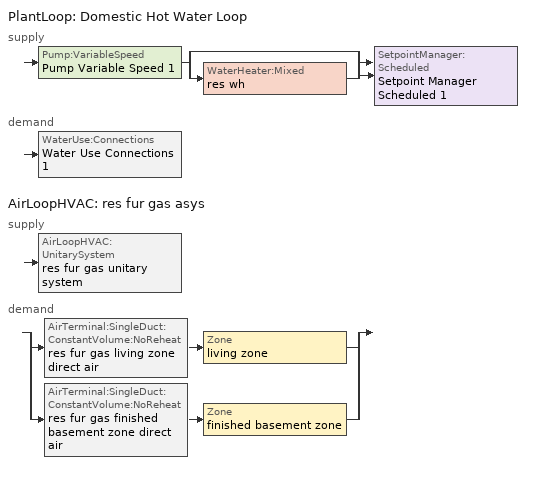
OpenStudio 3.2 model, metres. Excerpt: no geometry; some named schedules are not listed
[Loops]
PlantLoop 'Domestic Hot Water Loop'
 supply: Pump:VariableSpeed 'Pump Variable Speed 1' > split
  | bypass
  | WaterHeater:Mixed 'res wh'
  join > SetpointManager:Scheduled 'Setpoint Manager Scheduled 1'
 demand: WaterUse:Connections 'Water Use Connections 1'
AirLoopHVAC 'res fur gas asys'
 supply: AirLoopHVAC:UnitarySystem 'res fur gas unitary system'
 demand: split
  | AirTerminal:SingleDuct:ConstantVolume:NoReheat 'res fur gas living zone direct air' > Zone 'living zone'
  | AirTerminal:SingleDuct:ConstantVolume:NoReheat 'res fur gas finished basement zone direct air' > Zone 'finished basement zone'
[Sizing:Zone] Zone Cooling Design Supply Air Temperature Input Method=SupplyAirTemperature; Zone Cooling Design Supply Air Temperature {C}=14; Zone Cooling Design Supply Air Temperature Difference {deltaC}=11.11; Zone Heating Design Supply Air Temperature Input Method=SupplyAirTemperature; Zone Heating Design Supply Air Temperature {C}=40; Zone Heating Design Supply Air Temperature Difference {deltaC}=11.11; Zone Cooling Design Supply Air Humidity Ratio {kg-H2O/kg-air}=0.0085; Zone Heating Design Supply Air Humidity Ratio {kg-H2O/kg-air}=0.008; Cooling Design Air Flow Method=DesignDay; Heating Design Air Flow Method=DesignDay; Account for Dedicated Outdoor Air System=No; Dedicated Outdoor Air System Control Strategy=NeutralSupplyAir; Dedicated Outdoor Air Low Setpoint Temperature for Design {C}=autosize; Dedicated Outdoor Air High Setpoint Temperature for Design {C}=autosize
living zone; finished basement zone
[Zone equipment]
living zone: res fur gas living zone direct air
finished basement zone: res fur gas finished basement zone direct air
[PlantLoop]
Domestic Hot Water Loop: Glycol Concentration=0; Maximum Loop Flow Rate {m3/s}=0.01; Plant Loop Volume {m3}=0.003; Load Distribution Scheme=Optimal
[Sizing:Plant]
Domestic Hot Water Loop: Loop Type=Heating; Design Loop Exit Temperature {C}=52.6667; Loop Design Temperature Difference {deltaC}=5.55556; Sizing Option=NonCoincident; Zone Timesteps in Averaging Window=1; Coincident Sizing Factor Mode=None
[Pump:VariableSpeed]
Pump Variable Speed 1: Rated Flow Rate {m3/s}=0.01; Rated Pump Head {Pa}=1; Rated Power Consumption {W}=0; Motor Efficiency=1; Fraction of Motor Inefficiencies to Fluid Stream=0; Coefficient 1 of the Part Load Performance Curve=0; Coefficient 2 of the Part Load Performance Curve=1; Coefficient 3 of the Part Load Performance Curve=0; Coefficient 4 of the Part Load Performance Curve=0; Pump Control Type=Intermittent; Skin Loss Radiative Fraction=0.5; Design Power Sizing Method=PowerPerFlowPerPressure; Design Electric Power per Unit Flow Rate {W/(m3/s)}=348701.1; Design Shaft Power per Unit Flow Rate per Unit Head {W-s/m3-Pa}=1.28205; Design Minimum Flow Rate Fraction=0
[SetpointManager:Scheduled]
Setpoint Manager Scheduled 1: Control Variable=Temperature; Schedule=dhw temp
[WaterHeater:Mixed]
res wh: Tank Volume {m3}=0.143846; Setpoint Temperature Schedule=WH Setpoint Temp; Deadband Temperature Difference {deltaC}=2; Maximum Temperature Limit {C}=99; Heater Control Type=Cycle; Heater Maximum Capacity {W}=11722.8; Heater Minimum Capacity {W}=0; Heater Fuel Type=NaturalGas; Heater Thermal Efficiency=0.773298; Off Cycle Parasitic Fuel Consumption Rate {W}=0; Off Cycle Parasitic Fuel Type=Electricity; Off Cycle Parasitic Heat Fraction to Tank=0; On Cycle Parasitic Fuel Consumption Rate {W}=0; On Cycle Parasitic Fuel Type=Electricity; On Cycle Parasitic Heat Fraction to Tank=0; Ambient Temperature Indicator=ThermalZone; Ambient Temperature Thermal Zone=finished basement zone; Off Cycle Loss Coefficient to Ambient Temperature {W/K}=4.15693; Off Cycle Loss Fraction to Thermal Zone=0.64; On Cycle Loss Coefficient to Ambient Temperature {W/K}=4.15693; On Cycle Loss Fraction to Thermal Zone=1; Use Side Effectiveness=1; Source Side Effectiveness=1; Use Side Design Flow Rate {m3/s}=autosize; Source Side Design Flow Rate {m3/s}=autosize; Indirect Water Heating Recovery Time {hr}=1.5; Source Side Flow Control Mode=IndirectHeatPrimarySetpoint
[WaterHeater:Sizing]
res wh: Design Mode=PeakDraw; Time Storage Can Meet Peak Draw {hr}=0.538503; Time for Tank Recovery {hr}=0; Nominal Tank Volume for Autosizing Plant Connections {m3}=1
[WaterUse:Connections]
Water Use Connections 1: Drain Water Heat Exchanger Type=None; Drain Water Heat Exchanger Destination=Plant; Water Use Equipment Name 1=res shower; Water Use Equipment Name 2=res sink; Water Use Equipment Name 3=res bath; Water Use Equipment Name 4=res shower dist; Water Use Equipment Name 5=res sink dist; Water Use Equipment Name 6=res bath dist; Water Use Equipment Name 7=res dw; Water Use Equipment Name 8=res cw
[WaterUse:Equipment:Definition]
Name | Peak Flow Rate {m3/s} | Target Temperature Schedule
res shower | 0.0176332 | fixtures temperature schedule
res sink | 0.0157378 | fixtures temperature schedule
res bath | 0.00441644 | fixtures temperature schedule
res shower dist; res sink dist; res bath dist | 0 | fixtures temperature schedule
res dw | 0.00104011 | res dw temperature schedule
res cw | 0.00629939 | res cw temperature schedule
[OtherEquipment:Definition] Design Level Calculation Method=EquipmentLevel
Name | Design Level {W} | Fraction Latent | Fraction Radiant | Fraction Lost
res shower | 507081 | 0.487197 | 0 | 0
res sink | 158036 | 0.312221 | 0 | 0
res bath | 65146.3 | 0 | 0 | 0
res ds res fur gas asys SupSLkToLvEq; res ds res fur gas asys SupLatLkToLvEq; res ds res fur gas asys SupDCnToLvEq; res ds res fur gas asys SupDCnToAhEq; res ds res fur gas asys RetDCnToPlEq; res ds res fur gas asys RetDCnToAhEquip; res ds res fur gas asys SupSLkToAhEq; res ds res fur gas asys SupLatLkToAhEq; res ds res fur gas asys RetSLkEq; res ds res fur gas asys RetLatLkEq | 0
[Coil:Heating:Gas]
res fur gas heating coil: Availability Schedule=Always On Discrete; Gas Burner Efficiency=0.78; Nominal Capacity {W}=29307.1; Parasitic Electric Load {W}=76; Parasitic Gas Load {W}=0; Fuel Type=NaturalGas
[Fan:OnOff]
res fur gas htg supply fan: Availability Schedule=Always On Discrete; Fan Total Efficiency=0.75; Pressure Rise {Pa}=794.58; Maximum Flow Rate {m3/s}=autosize; Motor Efficiency=1; Motor In Airstream Fraction=1; Fan Power Ratio Function of Speed Ratio Curve=Fan On Off Power Curve; Fan Efficiency Ratio Function of Speed Ratio Curve=Fan On Off Efficiency Curve
[AirLoopHVAC:UnitarySystem]
res fur gas unitary system: Control Type=Load; Controlling Zone or Thermostat Location=living zone; Dehumidification Control Type=None; Availability Schedule=Always On Discrete; Supply Fan=res fur gas htg supply fan; Fan Placement=BlowThrough; Supply Air Fan Operating Mode Schedule=Always Off Discrete; Heating Coil=res fur gas heating coil; DX Heating Coil Sizing Ratio=1; Use DOAS DX Cooling Coil=No; DOAS DX Cooling Coil Leaving Minimum Air Temperature {C}=2; Latent Load Control=SensibleOnlyLoadControl; Supply Air Flow Rate During Cooling Operation {m3/s}=0; Supply Air Flow Rate During Heating Operation {m3/s}=Autosize; Supply Air Flow Rate When No Cooling or Heating is Required {m3/s}=0; Maximum Supply Air Temperature {C}=48.8889; Maximum Outdoor Dry-Bulb Temperature for Supplemental Heater Operation {C}=21; Maximum Cycling Rate {cycles/hr}=2.5; Heat Pump Time Constant {s}=60; Fraction of On-Cycle Power Use=0.01; Heat Pump Fan Delay Time {s}=60; Ancilliary On-Cycle Electric Power {W}=0; Ancilliary Off-Cycle Electric Power {W}=0
[AirLoopHVAC]
res fur gas asys: Availability Schedule=Always On Discrete; Design Supply Air Flow Rate {m3/s}=autosize; Design Return Air Flow Fraction of Supply Air Flow=1
[Sizing:System]
res fur gas asys: Type of Load to Size On=Sensible; Design Outdoor Air Flow Rate {m3/s}=Autosize; Central Heating Maximum System Air Flow Ratio=0.3; Preheat Design Temperature {C}=7; Preheat Design Humidity Ratio {kg-H2O/kg-Air}=0.008; Precool Design Temperature {C}=12.8; Precool Design Humidity Ratio {kg-H2O/kg-Air}=0.008; Central Cooling Design Supply Air Temperature {C}=12.8; Central Heating Design Supply Air Temperature {C}=16.7; Sizing Option=NonCoincident; 100% Outdoor Air in Cooling=Yes; 100% Outdoor Air in Heating=Yes; Central Cooling Design Supply Air Humidity Ratio {kg-H2O/kg-Air}=0.0085; Central Heating Design Supply Air Humidity Ratio {kg-H2O/kg-Air}=0.008; Cooling Design Air Flow Method=DesignDay; Cooling Design Air Flow Rate {m3/s}=0; Heating Design Air Flow Method=DesignDay; Heating Design Air Flow Rate {m3/s}=0; System Outdoor Air Method=ZoneSum; Zone Maximum Outdoor Air Fraction=1; Cooling Supply Air Flow Rate Per Floor Area {m3/s-m2}=0.00996765; Cooling Fraction of Autosized Cooling Supply Air Flow Rate=1; Cooling Supply Air Flow Rate Per Unit Cooling Capacity {m3/s-W}=3.94755e-05; Heating Supply Air Flow Rate Per Floor Area {m3/s-m2}=0.00996765; Heating Fraction of Autosized Heating Supply Air Flow Rate=1; Heating Fraction of Autosized Cooling Supply Air Flow Rate=1; Heating Supply Air Flow Rate Per Unit Heating Capacity {m3/s-W}=3.15882e-05; Cooling Design Capacity Method=CoolingDesignCapacity; Cooling Design Capacity {W}=autosize; Cooling Design Capacity Per Floor Area {W/m2}=234.7; Fraction of Autosized Cooling Design Capacity=1; Heating Design Capacity Method=HeatingDesignCapacity; Heating Design Capacity {W}=autosize; Heating Design Capacity Per Floor Area {W/m2}=157; Fraction of Autosized Heating Design Capacity=1; Central Cooling Capacity Control Method=OnOff
[AirTerminal:SingleDuct:ConstantVolume:NoReheat] Availability Schedule=Always On Discrete; Maximum Air Flow Rate {m3/s}=AutoSize
res fur gas living zone direct air; res fur gas finished basement zone direct air
[ElectricEquipment:Definition] Design Level Calculation Method=EquipmentLevel
Name | Design Level {W} | Fraction Latent | Fraction Radiant | Fraction Lost
res dw | 136388 | 0.15 | 0.36 | 0.25
res cw | 70491.5 | 0 | 0.48 | 0.2
res infil_1 house fan; res infil_1 range fan; res infil_1 bath fan | 0 | 0 | 0 | 1
[EnergyManagementSystem:Sensor]
Name | Output Variable or Output Meter Index Key | Output Variable or Output Meter
res_ceil_fan_tin_sensor; res_af_1_tin_s | living zone | Zone Mean Air Temperature
res_nv_wt_s |  | Site Outdoor Air Humidity Ratio
res_af_1_tt_s | living zone | Zone Outdoor Air Drybulb Temperature
res_nv_1_nva_s | res nv_1 avail schedule | Schedule Value
res_nv_1_sp_s | res nv_1 temp schedule | Schedule Value
res_ds_res_fur_gas_asys_fan_rtf_s | res fur gas htg supply fan | Fan Runtime Fraction
res_ds_res_fur_gas_asys_win_s | living zone | Zone Mean Air Humidity Ratio
res_ds_res_fur_gas_asys_ah_mfr_s | Node 18 | System Node Mass Flow Rate
res_ds_res_fur_gas_asys_ah_vfr_s | Node 18 | System Node Current Density Volume Flow Rate
res_ds_res_fur_gas_asys_ah_tt_s | Node 18 | System Node Temperature
res_ds_res_fur_gas_asys_ra_t_s | Node 21 | System Node Temperature
res_ds_res_fur_gas_asys_ah_wt_s | Node 18 | System Node Humidity Ratio
res_ds_res_fur_gas_asys_ra_w_s | Node 21 | System Node Humidity Ratio
res_ds_res_fur_gas_asys_ah_t_s | garage zone | Zone Air Temperature
res_ds_res_fur_gas_asys_ah_w_s | garage zone | Zone Mean Air Humidity Ratio
res_infil_1_range_sch_s | res mv_1 range exhaust schedule | Schedule Value
res_infil_1_bath_sch_s | res mv_1 bath exhaust schedule | Schedule Value
res_infil_1_dryer_sch_s | clothes_dryer_exhaust | Schedule Value
res_infil_1_wh_sch_s | Always On Discrete | Schedule Value
[EnergyManagementSystem:Actuator]
Name | Actuated Component | Actuated Component Type | Actuated Component Control Type
res_ceil_fan_sched_override | res ceil fan master | Schedule:Constant | Schedule Value
res_nv_1_flow_act | res nv_1 flow | Zone Infiltration | Air Exchange Flow Rate
res_ds_res_fur_gas_asys_SupSLkToLvEq_act | res ds res fur gas asys SupSLkToLvEq | OtherEquipment | Power Level
res_ds_res_fur_gas_asys_SupLatLkToLvEq_act | res ds res fur gas asys SupLatLkToLvEq | OtherEquipment | Power Level
res_ds_res_fur_gas_asys_SupDCnToLvEq_act | res ds res fur gas asys SupDCnToLvEq | OtherEquipment | Power Level
res_ds_res_fur_gas_asys_SupDCnToAhEq_act | res ds res fur gas asys SupDCnToAhEq | OtherEquipment | Power Level
res_ds_res_fur_gas_asys_RetDCnToPlEq_act | res ds res fur gas asys RetDCnToPlEq | OtherEquipment | Power Level
res_ds_res_fur_gas_asys_RetDCnToAhEquip_act | res ds res fur gas asys RetDCnToAhEquip | OtherEquipment | Power Level
res_ds_res_fur_gas_asys_SupSLkToAhEq_act | res ds res fur gas asys SupSLkToAhEq | OtherEquipment | Power Level
res_ds_res_fur_gas_asys_SupLatLkToAhEq_act | res ds res fur gas asys SupLatLkToAhEq | OtherEquipment | Power Level
res_ds_res_fur_gas_asys_RetSLkEq_act | res ds res fur gas asys RetSLkEq | OtherEquipment | Power Level
res_ds_res_fur_gas_asys_RetLatLkEq_act | res ds res fur gas asys RetLatLkEq | OtherEquipment | Power Level
res_ds_res_fur_gas_asys_AhToLivMix_act | res ds res fur gas asys AhToLivMix | ZoneMixing | Air Exchange Flow Rate
res_ds_res_fur_gas_asys_LivToAhMix_act | res ds res fur gas asys LivToAhMix | ZoneMixing | Air Exchange Flow Rate
res_infil_1_house_fan_act | res infil_1 house fan | ElectricEquipment | Electricity Rate
res_infil_1_range_fan_act | res infil_1 range fan | ElectricEquipment | Electricity Rate
res_infil_1_bath_fan_act | res infil_1 bath fan | ElectricEquipment | Electricity Rate
res_infil_1_flow_act | res infil_1 flow | Zone Infiltration | Air Exchange Flow Rate
[EnergyManagementSystem:Program]
res_ceil_fan_schedule_program: If res_ceil_fan_sched_val_sensor == 0; Set res_ceil_fan_sched_override = 0; ElseIf res_ceil_fan_tin_sensor < 24.389; Set res_ceil_fan_sched_override = 0; Else; Set res_ceil_fan_sched_override = 1; EndIf
res_nv_1_program: Set Tdiff = res_af_1_tin_s-res_af_1_tt_s; Set dT = (@Abs Tdiff); Set pt = (@RhFnTdbWPb res_af_1_tt_s res_nv_wt_s res_nv_pb_s); Set NVA = 13831.173440569546; Set Cs = 0.00023703726963500573; Set Cw = 0.00010014662135246548; Set MNV = 2.444359572750902; Set MHR = 0.0115; Set MRH = 0.7; Set temp1 = (res_nv_1_nva_s*NVA); Set SGNV = temp1*((((Cs*dT)+(Cw*(res_af_vw_s^2)))^0.5)/1000); If (res_nv_wt_s<MHR) && (pt<MRH) && (res_af_1_tin_s>res_nv_1_sp_s); Set temp2 = (res_af_1_tin_s-res_nv_1_sp_s); Set NVadj1 = temp2/(res_af_1_tin_s-res_af_1_tt_s); Set NVadj2 = (@Min NVadj1 1); Set NVadj3 = (@Max NVadj2 0); Set NVadj = SGNV*NVadj3; Set res_nv_1_flow_act = (@Min NVadj MNV); Else; Set res_nv_1_flow_act = 0; EndIf
res_ds_res_fur_gas_asys_program: Set res_ds_res_fur_gas_asys_AhMfr = res_ds_res_fur_gas_asys_ah_mfr_s; Set res_ds_res_fur_gas_asys_FanRtf = res_ds_res_fur_gas_asys_fan_rtf_s; Set res_ds_res_fur_gas_asys_AhVfr = res_ds_res_fur_gas_asys_ah_vfr_s; Set res_ds_res_fur_gas_asys_AhTt = res_ds_res_fur_gas_asys_ah_tt_s; Set res_ds_res_fur_gas_asys_AhWt = res_ds_res_fur_gas_asys_ah_wt_s; Set res_ds_res_fur_gas_asys_RaT = res_ds_res_fur_gas_asys_ra_t_s; Set res_ds_res_fur_gas_asys_RaW = res_ds_res_fur_gas_asys_ra_w_s; Set res_ds_res_fur_gas_asys_AhT = res_ds_res_fur_gas_asys_ah_t_s; Set res_ds_res_fur_gas_asys_AhW = res_ds_res_fur_gas_asys_ah_w_s; Run res_ds_res_fur_gas_asys_lk_subrout; Set res_ds_res_fur_gas_asys_SupSLkToLvEq_act = res_ds_res_fur_gas_asys_SupSLkToLv; Set res_ds_res_fur_gas_asys_SupLatLkToLvEq_act = res_ds_res_fur_gas_asys_SupLatLkToLv; Set res_ds_res_fur_gas_asys_SupDCnToLvEq_act = res_ds_res_fur_gas_asys_SupDCnToLv; Set res_ds_res_fur_gas_asys_SupDCnToAhEq_act = res_ds_res_fur_gas_asys_SupDCnToAh; Set res_ds_res_fur_gas_asys_SupSLkToAhEq_act = res_ds_res_fur_gas_asys_SupSLkToAh; Set res_ds_res_fur_gas_asys_SupLatLkToAhEq_act = res_ds_res_fur_gas_asys_SupLatLkToAh; Set res_ds_res_fur_gas_asys_RetSLkEq_act = res_ds_res_fur_gas_asys_RetSLk; Set res_ds_res_fur_gas_asys_RetLatLkEq_act = res_ds_res_fur_gas_asys_RetLatLk; Set res_ds_res_fur_gas_asys_RetDCnToPlEq_act = res_ds_res_fur_gas_asys_RetDCnToPl; Set res_ds_res_fur_gas_asys_RetDCnToAhEquip_act = res_ds_res_fur_gas_asys_RetDCnToAh; Set res_ds_res_fur_gas_asys_AhToLivMix_act = res_ds_res_fur_gas_asys_AhToLiv; Set res_ds_res_fur_gas_asys_LivToAhMix_act = res_ds_res_fur_gas_asys_LivToAh
res_infil_1_program: Set p_m = 0.14; Set p_s = 0.22; Set s_m = 270; Set s_s = 370; Set z_m = 9.99744; Set z_s = 6.4486261680000005; Set f_t = (((s_m/z_m)^p_m)*((z_s/s_s)^p_s)); Set Tdiff = res_af_1_tin_s-res_af_1_tt_s; Set dT = @Abs Tdiff; Set c = 0.0676; Set Cs = 0.0875; Set Cw = 0.1284; Set n = 0.67; Set sft = (f_t*0.7000000000000001); Set temp1 = ((c*Cw)*((sft*res_af_vw_s)^(2*n)))^2; Set Qn = (((c*Cs*(dT^n))^2)+temp1)^0.5; Set Tdiff = res_af_1_tin_s-res_af_1_tt_s; Set dT = @Abs Tdiff; Set QWHV = res_infil_1_wh_sch_s*0.0302; Set Qrange = res_infil_1_range_sch_s*0.0472; Set Qdryer = res_infil_1_dryer_sch_s*0.0472; Set Qbath = res_infil_1_bath_sch_s*0.0472; Set QhpwhOut = 0; Set QhpwhIn = 0; Set QductsOut = 0; Set QductsIn = 0; Set QductsOut = QductsOut+res_ds_res_fur_gas_asys_lk_ret_fan_equiv; Set QductsIn = QductsIn+res_ds_res_fur_gas_asys_lk_sup_fan_equiv; Set Qout = QWHV+Qrange+Qbath+Qdryer+QhpwhOut+QductsOut; Set Qin = QhpwhIn+QductsIn; Set Qu = (@Abs (Qout-Qin)); Set Qb = (@Min Qout Qin); Set faneff_wh = 0.9438948864000002; Set res_infil_1_house_fan_act = (QWHV*300)/faneff_wh*1; Set faneff_sp = 0.4719474432000001; Set res_infil_1_range_fan_act = (Qrange*300)/faneff_sp; Set res_infil_1_bath_fan_act = (Qbath*300)/faneff_sp; Set Q_acctd_for_elsewhere = QhpwhOut+QhpwhIn+QductsOut+QductsIn; Set res_infil_1_flow_act = (((Qu^2)+(Qn^2))^0.5)-Q_acctd_for_elsewhere; Set res_infil_1_flow_act = (@Max res_infil_1_flow_act 0)
[EnergyManagementSystem:ProgramCallingManager]
res ceil fan program calling manager: BeginTimestepBeforePredictor; res_ceil_fan_schedule_program
res af_1 program calling manager: BeginTimestepBeforePredictor; res_infil_1_program; res_nv_1_program
res ds res fur gas asys program calling manager: EndOfSystemTimestepAfterHVACReporting; res_ds_res_fur_gas_asys_program
[AirLoopHVAC:ReturnPlenum]
res fur gas asys return plenum: ThermalZone=res ds res fur gas asys ret air zone
[EnergyManagementSystem:Subroutine]
res_ds_res_fur_gas_asys_lk_subrout: Set f_sup = 0.1499250749250749; Set f_ret = 0.0750749250749251; Set f_OA = 0.0748501498501498; Set oafrate = f_OA * res_ds_res_fur_gas_asys_AhVfr; Set suplkfrate = f_sup * res_ds_res_fur_gas_asys_AhVfr; Set retlkfrate = f_ret * res_ds_res_fur_gas_asys_AhVfr; Set res_ds_res_fur_gas_asys_AhToLiv = (@Abs (suplkfrate-retlkfrate-oafrate)); Set res_ds_res_fur_gas_asys_LivToAh = 0; Set res_ds_res_fur_gas_asys_lk_sup_fan_equiv = 0; Set res_ds_res_fur_gas_asys_lk_ret_fan_equiv = oafrate; If res_ds_res_fur_gas_asys_AhMfr>0; Set h_SA=(@HFnTdbW res_ds_res_fur_gas_asys_AhTt res_ds_res_fur_gas_asys_AhWt); Set h_AHZ=(@HFnTdbW res_ds_res_fur_gas_asys_AhT res_ds_res_fur_gas_asys_AhW); Set h_RA=(@HFnTdbW res_ds_res_fur_gas_asys_RaT res_ds_res_fur_gas_asys_RaW); Set h_fg=(@HfgAirFnWTdb res_ds_res_fur_gas_asys_AhWt res_ds_res_fur_gas_asys_AhTt); Set SALkQtot=f_sup*res_ds_res_fur_gas_asys_AhMfr*(h_RA-h_SA); Set temp1=h_fg*(res_ds_res_fur_gas_asys_RaW-res_ds_res_fur_gas_asys_AhWt); Set res_ds_res_fur_gas_asys_SupLatLkToLv = f_sup*res_ds_res_fur_gas_asys_AhMfr*temp1; Set res_ds_res_fur_gas_asys_SupSLkToLv = SALkQtot-res_ds_res_fur_gas_asys_SupLatLkToLv; Set eTm=(res_ds_res_fur_gas_asys_FanRtf/(res_ds_res_fur_gas_asys_AhMfr*1006.0))*213.889; Set eTm=0-eTm; Set temp4=res_ds_res_fur_gas_asys_AhT; Set tsup=temp4+((res_ds_res_fur_gas_asys_AhTt-res_ds_res_fur_gas_asys_AhT)*(@Exp eTm)); Set temp5=tsup-res_ds_res_fur_gas_asys_AhTt; Set res_ds_res_fur_gas_asys_SupDCnToLv = res_ds_res_fur_gas_asys_AhMfr*1006.0*temp5; Set res_ds_res_fur_gas_asys_SupDCnToAh = 0-res_ds_res_fur_gas_asys_SupDCnToLv; Set eTm=(res_ds_res_fur_gas_asys_FanRtf/(res_ds_res_fur_gas_asys_AhMfr*1006.0))*158.436; Set eTm=0-eTm; Set temp6=res_ds_res_fur_gas_asys_AhT; Set tret=temp6+((res_ds_res_fur_gas_asys_RaT-res_ds_res_fur_gas_asys_AhT)*(@Exp eTm)); Set temp7=tret-res_ds_res_fur_gas_asys_RaT; Set res_ds_res_fur_gas_asys_RetDCnToPl=res_ds_res_fur_gas_asys_AhMfr*1006.0*temp7; Set res_ds_res_fur_gas_asys_RetDCnToAh=0-res_ds_res_fur_gas_asys_RetDCnToPl; Set res_ds_res_fur_gas_asys_RetLatLk=0; Set temp2=(res_ds_res_fur_gas_asys_AhT-res_ds_res_fur_gas_asys_RaT); Set res_ds_res_fur_gas_asys_RetSLk=f_ret*res_ds_res_fur_gas_asys_AhMfr*1006.0*temp2; Set QtLkToAHZn=f_sup*res_ds_res_fur_gas_asys_AhMfr*(h_SA-h_AHZ); Set temp3=(res_ds_res_fur_gas_asys_AhWt-res_ds_res_fur_gas_asys_AhW); Set res_ds_res_fur_gas_asys_SupLatLkToAh=f_sup*res_ds_res_fur_gas_asys_AhMfr*h_fg; Set res_ds_res_fur_gas_asys_SupLatLkToAh=res_ds_res_fur_gas_asys_SupLatLkToAh*temp3; Set res_ds_res_fur_gas_asys_SupSLkToAh=QtLkToAHZn-res_ds_res_fur_gas_asys_SupLatLkToAh; Else; Set res_ds_res_fur_gas_asys_SupLatLkToLv=0; Set res_ds_res_fur_gas_asys_SupSLkToLv=0; Set res_ds_res_fur_gas_asys_SupDCnToLv=0; Set res_ds_res_fur_gas_asys_SupDCnToAh=0; Set res_ds_res_fur_gas_asys_RetDCnToPl=0; Set res_ds_res_fur_gas_asys_RetDCnToAh=0; Set res_ds_res_fur_gas_asys_RetLatLk=0; Set res_ds_res_fur_gas_asys_RetSLk=0; Set res_ds_res_fur_gas_asys_SupLatLkToAh=0; Set res_ds_res_fur_gas_asys_SupSLkToAh=0; EndIf
[Schedule:File]
clothes_dryer_exhaust: External File=8760.csv; Column Number=15; Rows to Skip at Top=1; Number of Hours of Data=8760; Minutes per Item=60
[Schedule:Constant]
Name | Value
dhw temp; WH Setpoint Temp | 52.6667
fixtures temperature schedule | 43.3333
Always On Discrete; res ceil fan master | 1
Always Off Discrete | 0
res dw temperature schedule; res cw temperature schedule | 52.666
[Schedule:Ruleset]
Name | Default Day Schedule | Summer Design Day Schedule | Winter Design Day Schedule
res nv_1 temp schedule | Schedule Day 12
res nv_1 avail schedule | Schedule Day 13
res mv_1 range exhaust schedule | Schedule Day 16 | res mv_1 range exhaust schedule summer design | res mv_1 range exhaust schedule winter design
res mv_1 bath exhaust schedule | Schedule Day 17 | res mv_1 bath exhaust schedule summer design | res mv_1 bath exhaust schedule winter design
[Schedule:Day]
Schedule Day 13: 24, 0, 0
[Schedule:Rule] Schedule Ruleset=res nv_1 avail schedule; Apply Monday=Yes; Apply Wednesday=Yes; Apply Friday=Yes; Date Specification Type=DateRange; Start Day=1
Name | Rule Order | Day Schedule | Start Month | End Month | End Day
res nv_1 availability schedule allday ruleset1 on | 11 | res nv_1 availability schedule allday1 on | 1 | 1 | 31
res nv_1 availability schedule allday ruleset2 on | 10 | res nv_1 availability schedule allday1 on 1 | 2 | 2 | 28
[Curve:Exponent]
Fan On Off Power Curve: Coefficient1 Constant=1; Coefficient2 Constant=0; Coefficient3 Constant=0; Minimum Value of x=0; Maximum Value of x=1
[Curve:Cubic]
Fan On Off Efficiency Curve: Coefficient1 Constant=1; Coefficient2 x=0; Coefficient3 x**2=0; Coefficient4 x**3=0; Minimum Value of x=0; Maximum Value of x=1
